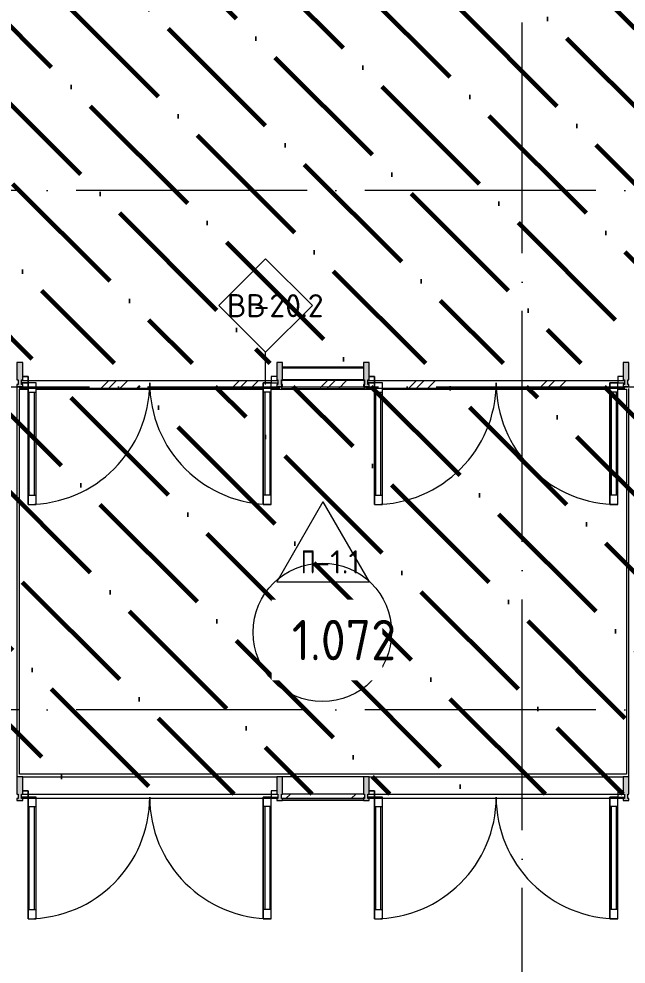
# Model space of a CAD drawing. Header units: millimetres. Extents: x -68946 to 288321, y -402657 to 324925.
# Drawn here: x 138630 to 143888, y 10921 to 19112 of the extents above; entities that cross this region are included whole.
import ezdxf

# ---------------------------------------------------------------- set-up
doc = ezdxf.new("R2010")
doc.units = ezdxf.units.MM
doc.linetypes.add('ADSK_Линия сетки', pattern=[2500, 2000, -250, 0, -250])
for name, color, linetype, lineweight in [('3.4) ПТ-2.15    4 вып', 200, 'Continuous', 60), ('A-AREA-____-IDEN', 250, 'Continuous', 9), ('A-DETL-GENF-OTLN', 250, 'Continuous', 5), ('A-DOOR-____-OTLN', 250, 'Continuous', 5), ('A-FLOR-____-IDEN', 11, 'Continuous', 9), ('A-GENM-____-OTLN', 250, 'Continuous', 9), ('A-GLAZ-____-MCUT', 250, 'Continuous', 9), ('A-GLAZ-____-OTLN', 250, 'Continuous', 5), ('A-GLAZ-CURT-MCUT', 52, 'Continuous', 9), ('A-GLAZ-CURT-OTLN', 52, 'Continuous', 5), ('A-GLAZ-CWMG-MCUT', 51, 'Continuous', 9), ('A-GLAZ-CWMG-OTLN', 51, 'Continuous', 5), ('A-WALL-____-IDEN', 250, 'Continuous', 9), ('S-GRID-____-OTLN', 250, 'Continuous', 9)]:
    doc.layers.add(name, color=color, linetype=linetype, lineweight=lineweight)
doc.styles.add('ISOCPEUR_1', font='isocpeur.ttf', dxfattribs={"width": 0.9, "height": 250})
doc.styles.add('ISOCPEUR_2', font='isocpeur.ttf', dxfattribs={"height": 160})

# ---------------------------------------------------------------- blocks, each defined once
blk = doc.blocks.new('Прямоугольный импост - Импост структурный с накладкой - 170мм-37174490-АР1_Маркировочный план 1 этажа С2и3')
at = {"layer": 'A-GLAZ-CWMG-OTLN'}
for p, q in [((128625, 16098), (129325, 16098)), ((128625, 15985), (129325, 15985))]:
    blk.add_line(p, q, dxfattribs=at)
blk = doc.blocks.new('PNS_Панель прямоугольная - Нр_Металл - 40мм-36089714-АР1_Маркировочный план 1 этажа С2и3')
at = {"layer": 'A-GLAZ-____-OTLN'}
for p, q in [((-1100, 0), (1100, 0)), ((-1100, 0), (1100, 0)), ((1100, -40), (-1100, -40))]:
    blk.add_line(p, q, dxfattribs=at)
blk = doc.blocks.new('Дверь_Витражная_СКБ_2Ст - ДВН_ДАО_Главный вход-36089722-АР1_Маркировочный план 1 этажа С2и3')
at = {"layer": 'A-DETL-GENF-OTLN', "lineweight": 5}
for p, q in [((-1053, 1040.5), (-983, 1040.5)), ((-1053, 1040.5), (-1053, -12.5)), ((-983, 1040.5), (-1053, 1040.5)), ((-1053, 1040.5), (-1053, -12.5)), ((-983, 1040.5), (-983, -12.5)), ((-983, -12.5), (-983, 1040.5)), ((1053, 1040.5), (983, 1040.5)), ((983, 1040.5), (983, -12.5)), ((1053, 1040.5), (983, 1040.5)), ((983, 1040.5), (983, -12.5)), ((1053, 1040.5), (1053, -12.5)), ((1053, -12.5), (1053, 1040.5)), ((-1053, 960.5), (-983, 960.5)), ((-1043, 960.5), (-1043, 67.5)), ((-999, 960.5), (-999, 67.5)), ((1053, 960.5), (983, 960.5)), ((999, 960.5), (999, 67.5)), ((1043, 960.5), (1043, 67.5)), ((-1053, 67.5), (-983, 67.5)), ((1053, 67.5), (983, 67.5)), ((-1053, -12.5), (-1110, -12.5)), ((-1053, -12.5), (-1110, -12.5)), ((-1100, -67.5), (-1053, -67.5)), ((-1100, -67.5), (-1053, -67.5)), ((-983, -12.5), (-1053, -12.5)), ((-1053, -12.5), (-983, -12.5)), ((-1053, -67.5), (-1053, -12.5)), ((-1053, -67.5), (-1053, -12.5)), ((983, -12.5), (1053, -12.5)), ((983, -12.5), (1053, -12.5)), ((1053, -67.5), (1053, -12.5)), ((1053, -12.5), (1110, -12.5)), ((1053, -12.5), (1053, -67.5)), ((1110, -12.5), (1053, -12.5)), ((1100, -67.5), (1053, -67.5)), ((1053, -67.5), (1100, -67.5))]:
    blk.add_line(p, q, dxfattribs=at)
at = {"layer": 'A-DOOR-____-OTLN'}
for p, q in [((-1053, 1040.5), (-1053, -12.5)), ((1053, 1040.5), (1053, -12.5))]:
    blk.add_line(p, q, dxfattribs=at)
for centre, start, end in [((-1053, -12.5), 360, 90), ((1053, -12.5), 90, 180)]:
    blk.add_arc(centre, 1053, start, end, dxfattribs=at)
blk = doc.blocks.new('PNS_Панель прямоугольная3 - Нр_Стекло - 40мм 2-36089407-АР1_Маркировочный план 1 этажа С2и3')
at = {"layer": 'A-GLAZ-____-OTLN'}
h = blk.add_hatch(dxfattribs=at)
h.set_pattern_fill('FP_109', color=256, style=0, pattern_type=2)
h.set_pattern_definition([(225, (129075, 12255), (282.8427, -282.8427), [200, -600]), (225, (129275, 12355), (282.8427, -282.8427), [600, -200]), (225, (128875, 12455), (282.8427, -282.8427), [200, -600])])
h.paths.add_polyline_path([(-50, 0), (-360, 0), (-360, -40), (360, -40), (360, 0), (350, 0)])
at = {"layer": 'A-GLAZ-____-MCUT', "lineweight": 5}
for p, q in [((350, 0), (-350, 0)), ((-350, -40), (350, -40))]:
    blk.add_line(p, q, dxfattribs=at)
at = {"layer": 'A-GLAZ-____-OTLN'}
blk.add_line((-360, 0), (360, 0), dxfattribs=at)
blk = doc.blocks.new('Прямоугольный импост - Импост структурный с накладкой - 190мм-36089257-АР1_Маркировочный план 1 этажа С2и3')
at = {"layer": 'A-GLAZ-CWMG-OTLN'}
blk.add_hatch(color=50, dxfattribs=at).paths.add_polyline_path([(15, -17), (-25, -17), (-25, 0), (-15, 0), (-15, 40), (-25, 40), (-25, 190), (25, 190), (25, 40), (15, 40), (15, 0), (25, 0), (25, -17)])
at = {"layer": 'A-GLAZ-CWMG-MCUT', "lineweight": 5}
for p, q in [((-25, 40), (-25, 190)), ((-25, 190), (25, 190)), ((25, 190), (25, 40)), ((-15, 40), (-25, 40)), ((-25, -17), (-25, 0)), ((-25, 0), (-15, 0)), ((-15, 0), (-15, 40)), ((15, 40), (15, 0)), ((25, 40), (15, 40)), ((15, 0), (25, 0)), ((25, 0), (25, -17)), ((25, -17), (-25, -17))]:
    blk.add_line(p, q, dxfattribs=at)
blk = doc.blocks.new('Прямоугольный импост - Импост структурный с накладкой - 190мм-36088555-АР1_Маркировочный план 1 этажа С2и3')
at = {"layer": 'A-GLAZ-CWMG-OTLN'}
for p, q in [((129325, 12545), (128625, 12545)), ((129325, 12338), (128625, 12338))]:
    blk.add_line(p, q, dxfattribs=at)
blk = doc.blocks.new('Дверь_Витражная_СКБ_2Ст - ДВН_ДАО_Главный вход-37174373-АР1_Маркировочный план 1 этажа С2и3')
at = {"layer": 'A-DETL-GENF-OTLN', "lineweight": 5}
for p, q in [((-1053, 1040.5), (-983, 1040.5)), ((-1053, 1040.5), (-1053, -12.5)), ((-983, 1040.5), (-1053, 1040.5)), ((-1053, 1040.5), (-1053, -12.5)), ((-983, 1040.5), (-983, -12.5)), ((-983, -12.5), (-983, 1040.5)), ((1053, 1040.5), (983, 1040.5)), ((983, 1040.5), (983, -12.5)), ((1053, 1040.5), (983, 1040.5)), ((983, 1040.5), (983, -12.5)), ((1053, 1040.5), (1053, -12.5)), ((1053, -12.5), (1053, 1040.5)), ((-1053, 960.5), (-983, 960.5)), ((-1043, 960.5), (-1043, 67.5)), ((-999, 960.5), (-999, 67.5)), ((1053, 960.5), (983, 960.5)), ((999, 960.5), (999, 67.5)), ((1043, 960.5), (1043, 67.5)), ((-1053, 67.5), (-983, 67.5)), ((1053, 67.5), (983, 67.5)), ((-1053, -12.5), (-1110, -12.5)), ((-1053, -12.5), (-1110, -12.5)), ((-1100, -67.5), (-1053, -67.5)), ((-1100, -67.5), (-1053, -67.5)), ((-983, -12.5), (-1053, -12.5)), ((-1053, -12.5), (-983, -12.5)), ((-1053, -67.5), (-1053, -12.5)), ((-1053, -67.5), (-1053, -12.5)), ((983, -12.5), (1053, -12.5)), ((983, -12.5), (1053, -12.5)), ((1053, -67.5), (1053, -12.5)), ((1053, -12.5), (1110, -12.5)), ((1053, -12.5), (1053, -67.5)), ((1110, -12.5), (1053, -12.5)), ((1100, -67.5), (1053, -67.5)), ((1053, -67.5), (1100, -67.5))]:
    blk.add_line(p, q, dxfattribs=at)
at = {"layer": 'A-DOOR-____-OTLN'}
for p, q in [((-1053, 1040.5), (-1053, -12.5)), ((1053, 1040.5), (1053, -12.5))]:
    blk.add_line(p, q, dxfattribs=at)
for centre, start, end in [((-1053, -12.5), 360, 90), ((1053, -12.5), 90, 180)]:
    blk.add_arc(centre, 1053, start, end, dxfattribs=at)
blk = doc.blocks.new('Прямоугольный импост - Импост структурный с накладкой - 190мм-37087415-АР1_Маркировочный план 1 этажа С2и3')
at = {"layer": 'A-GLAZ-CWMG-OTLN'}
blk.add_hatch(color=50, dxfattribs=at).paths.add_polyline_path([(-25, -17), (-25, 0), (-15, 0), (-15, 40), (-25, 40), (-25, 190), (25, 190), (25, 40), (15, 40), (15, -17), (-15, -17)])
at = {"layer": 'A-GLAZ-CWMG-MCUT', "lineweight": 5}
for p, q in [((-25, 40), (-25, 190)), ((-25, 190), (25, 190)), ((25, 190), (25, 40)), ((-15, 40), (-25, 40)), ((-25, -17), (-25, 0)), ((-25, 0), (-15, 0)), ((-15, 0), (-15, 40)), ((15, 40), (15, 0)), ((25, 40), (15, 40)), ((15, 0), (25, 0)), ((25, 0), (25, -17)), ((25, -17), (-25, -17))]:
    blk.add_line(p, q, dxfattribs=at)
blk = doc.blocks.new('Прямоугольный импост - Импост структурный с накладкой - 190мм-37087416-АР1_Маркировочный план 1 этажа С2и3')
at = {"layer": 'A-GLAZ-CWMG-OTLN'}
blk.add_hatch(color=50, dxfattribs=at).paths.add_polyline_path([(0, -17), (-15, -16.9), (-15, 40), (-25, 40), (-25, 190), (25, 190), (25, 40), (15, 40), (15, 0), (25, 0), (25, -17), (15, -17)])
at = {"layer": 'A-GLAZ-CWMG-MCUT', "lineweight": 5}
for p, q in [((-25, 40), (-25, 190)), ((-25, 190), (25, 190)), ((25, 190), (25, 40)), ((-15, 40), (-25, 40)), ((-25, -17), (-25, 0)), ((-25, 0), (-15, 0)), ((-15, 0), (-15, 40)), ((15, 40), (15, 0)), ((25, 40), (15, 40)), ((15, 0), (25, 0)), ((25, 0), (25, -17)), ((25, -17), (-25, -17))]:
    blk.add_line(p, q, dxfattribs=at)
blk = doc.blocks.new('Прямоугольный импост - Импост структурный с накладкой - 190мм-37087417-АР1_Маркировочный план 1 этажа С2и3')
at = {"layer": 'A-GLAZ-CWMG-OTLN'}
blk.add_hatch(color=50, dxfattribs=at).paths.add_polyline_path([(-15, -17), (-15, 40), (-25, 40), (-25, 190), (25, 190), (25, 40), (15, 40), (15, 0), (25, 0), (25, -17), (-11.2, -17)])
at = {"layer": 'A-GLAZ-CWMG-MCUT', "lineweight": 5}
for p, q in [((-25, 40), (-25, 190)), ((-25, 190), (25, 190)), ((25, 190), (25, 40)), ((-15, 40), (-25, 40)), ((-25, -17), (-25, 0)), ((-25, 0), (-15, 0)), ((-15, 0), (-15, 40)), ((15, 40), (15, 0)), ((25, 40), (15, 40)), ((15, 0), (25, 0)), ((25, 0), (25, -17)), ((25, -17), (-25, -17))]:
    blk.add_line(p, q, dxfattribs=at)
blk = doc.blocks.new('Прямоугольный импост - Импост структурный с накладкой - 160мм-37174491-АР1_Маркировочный план 1 этажа С2и3')
at = {"layer": 'A-GLAZ-CWMG-OTLN'}
for p, q in [((129325, 16085), (128625, 16085)), ((128625, 15980), (128625, 15985)), ((129325, 15985), (128625, 15985)), ((129325, 15985), (129325, 15980))]:
    blk.add_line(p, q, dxfattribs=at)
blk = doc.blocks.new('Системная панель - Стекло - 70мм-37174494-АР1_Маркировочный план 1 этажа С2и3')
at = {"layer": 'A-GLAZ-CURT-OTLN'}
h = blk.add_hatch(dxfattribs=at)
h.set_pattern_fill('FP_153', color=256, style=0, pattern_type=2)
h.set_pattern_definition([(225, (130567.5, 15845), (282.8427, -282.8427), [200, -600]), (225, (130767.5, 15945), (282.8427, -282.8427), [600, -200]), (225, (130367.5, 16045), (282.8427, -282.8427), [200, -600])])
h.paths.add_polyline_path([(-607.9, 35), (-1117.5, 35), (-1117.5, 17), (-1107.5, 17), (-1107.5, 0), (-1117.5, 0), (-1117.5, -35), (1102.5, -35), (1102.5, 0), (1092.5, 0), (1092.5, 17), (1117.5, 17), (1117.5, 35), (75.6, 35)])
for p, q in [((-1117.5, 35), (1117.5, 35)), ((-1117.5, 35), (-1117.5, 17)), ((1117.5, 35), (1117.5, 17)), ((1102.5, -35), (-1117.5, -35))]:
    blk.add_line(p, q, dxfattribs=at)
blk = doc.blocks.new('Системная панель - Стекло - 70мм-37174426-АР1_Маркировочный план 1 этажа С2и3')
at = {"layer": 'A-GLAZ-CURT-OTLN'}
h = blk.add_hatch(dxfattribs=at)
h.set_pattern_fill('FP_154', color=256, style=0, pattern_type=2)
h.set_pattern_definition([(225, (127575, 15845), (282.8427, -282.8427), [200, -600]), (225, (127775, 15945), (282.8427, -282.8427), [600, -200]), (225, (127375, 16045), (282.8427, -282.8427), [200, -600])])
h.paths.add_polyline_path([(-183, 35), (-1125, 35), (-1125, 17), (-1100, 17), (-1100, 0), (-1110, 0), (-1110, -35), (1110, -35), (1110, 0), (1100, 0), (1100, 17), (1125, 17), (1125, 35)])
for p, q in [((-1125, 35), (1125, 35)), ((-1125, 35), (-1125, 17)), ((1125, 35), (1125, 17)), ((1110, -35), (-1110, -35))]:
    blk.add_line(p, q, dxfattribs=at)
blk = doc.blocks.new('Системная панель - Стекло - 70мм-37174503-АР1_Маркировочный план 1 этажа С2и3')
at = {"layer": 'A-GLAZ-CURT-OTLN'}
h = blk.add_hatch(dxfattribs=at)
h.set_pattern_fill('FP_156', color=256, style=0, pattern_type=2)
h.set_pattern_definition([(225, (129075, 15845), (282.8427, -282.8427), [200, -600]), (225, (129275, 15945), (282.8427, -282.8427), [600, -200]), (225, (128875, 16045), (282.8427, -282.8427), [200, -600])])
h.paths.add_polyline_path([(360, 35), (-360, 35), (-360, -35), (360, -35), (360, 29.5)])
at = {"layer": 'A-GLAZ-CURT-MCUT', "lineweight": 5}
for p, q in [((360, 35), (-360, 35)), ((-360, 35), (-360, -35)), ((360, -35), (360, 35)), ((-360, -35), (360, -35))]:
    blk.add_line(p, q, dxfattribs=at)
blk = doc.blocks.new('ASML_АР_Решетка вентиляционная встроенная - ГР-4_3380х5300-42053081-АР1_Маркировочный план 1 этажа С2и3')
at = {"layer": 'A-GENM-____-OTLN', "lineweight": 5}
for p, q in [((-2650, 1690), (-2650, -1675)), ((-2628, 1668), (2628, 1668)), ((-2628, -1668), (-2628, 1668)), ((-400, 1690), (-2600, 1690)), ((2600, 1690), (400, 1690)), ((2628, 1668), (2628, -1668)), ((2650, -1690), (2650, 1690)), ((-2640, -1690), (-2610, -1690)), ((-2553, -1668), (-2628, -1668)), ((-517, -1668), (-2483, -1668)), ((447, -1668), (-447, -1668)), ((-375, -1690), (-360, -1690)), ((360, -1690), (375, -1690)), ((2483, -1668), (517, -1668)), ((2628, -1668), (2553, -1668)), ((2625, -1690), (2650, -1690))]:
    blk.add_line(p, q, dxfattribs=at)
blk = doc.blocks.new('AAR_СКБ_Марка_Помещения_мал - Номер-28977439-АР1_Маркировочный план 1 этажа С2и3')
at = {"layer": 'A-AREA-____-IDEN'}
blk.add_circle((-0.028, 0), 3, dxfattribs=at)
blk = doc.blocks.new('ADSK_Марка_Стена - Экземпляр_ADSK_Позиция-30564885-АР1_Маркировочный план 1 этажа С2и3')
at = {"layer": 'A-WALL-____-IDEN'}
for p, q in [((-0.156, 4.37), (-4.213, 0.312)), ((3.901, 0.312), (-0.156, 4.37)), ((-4.213, 0.312), (-0.156, -3.745)), ((-0.156, -3.745), (3.901, 0.312))]:
    blk.add_line(p, q, dxfattribs=at)
blk = doc.blocks.new('AAR_СКБ_Марка_Перекрытия - Марка пола-17325028-АР1_Маркировочный план 1 этажа С2и3')
at = {"layer": 'A-FLOR-____-IDEN'}
for p, q in [((0, 6.932), (-4.002, 0)), ((0, 6.932), (4.002, 0)), ((-4.002, 0), (4.002, 0))]:
    blk.add_line(p, q, dxfattribs=at)

msp = doc.modelspace()

# ---------------------------------------------------------------- hatches: boundary and pattern name
at = {"layer": '3.4) ПТ-2.15    4 вып'}
h = msp.add_hatch(dxfattribs=at)
h.set_pattern_fill('ANSI36', color=256, scale=150, angle=90)
h.paths.add_polyline_path([(148787.9138, 28125), (131162.8919, 28125), (131162.8919, 24345.0004), (133487.8919, 24345.0004), (133487.8919, 10424.9994), (137337.8919, 10424.9994), (137337.8919, 16124.9994), (144587.9138, 16124.9994), (144587.9138, 23025), (148787.9138, 23025), (148787.9138, 24345.0004)])
h.paths.add_polyline_path([(137337.8919, 22824.9994), (137737.8919, 22824.9994), (137737.8919, 22424.9994), (137337.8919, 22424.9994)], flags=16)
h = msp.add_hatch(dxfattribs=at)
h.set_pattern_fill('ANSI36', color=256, scale=150, angle=90)
h.paths.add_polyline_path([(144787.9138, 15924.9994), (137737.8919, 15924.9994), (137737.8919, 12395), (144787.9138, 12395)])

# ---------------------------------------------------------------- linework, layer by layer
at = {"layer": 'A-WALL-____-IDEN', "color": 18, "true_color": 0x000000}
msp.add_line((140766.0658, 15944.9994), (140766.0658, 16223.1285), dxfattribs=at)
at = {"layer": 'S-GRID-____-OTLN', "color": 18, "linetype": 'ADSK_Линия сетки', "true_color": 0x000000}
for p, q in [((142987.9138, -2919.5356), (142987.9138, 61063.6538)), ((168626.8279, 17625), (111607.9138, 17625)), ((77240.3519, 15925), (168626.8279, 15925)), ((168626.8279, 13125), (111607.9138, 13125))]:
    msp.add_line(p, q, dxfattribs=at)

# ---------------------------------------------------------------- block references
at = {"layer": 'A-AREA-____-IDEN', "color": 18, "true_color": 0x000000, "xscale": 200, "yscale": 200, "zscale": 99.99999999999993}
msp.add_blockref('AAR_СКБ_Марка_Помещения_мал - Номер-28977439-АР1_Маркировочный план 1 этажа С2и3', (141263.314, 13796.9095), dxfattribs=at)
at = {"layer": 'A-DOOR-____-OTLN', "color": 18, "true_color": 0x000000, "rotation": 180}
for name, p in [('Дверь_Витражная_СКБ_2Ст - ДВН_ДАО_Главный вход-37174373-АР1_Маркировочный план 1 этажа С2и3', (139762.9138, 15944.9994)), ('Дверь_Витражная_СКБ_2Ст - ДВН_ДАО_Главный вход-37174373-АР1_Маркировочный план 1 этажа С2и3', (142762.9138, 15944.9994)), ('Дверь_Витражная_СКБ_2Ст - ДВН_ДАО_Главный вход-36089722-АР1_Маркировочный план 1 этажа С2и3', (139762.9138, 12355)), ('Дверь_Витражная_СКБ_2Ст - ДВН_ДАО_Главный вход-36089722-АР1_Маркировочный план 1 этажа С2и3', (142762.9138, 12355))]:
    msp.add_blockref(name, p, dxfattribs=at)
at = {"layer": 'A-FLOR-____-IDEN', "color": 18, "true_color": 0x000000, "xscale": 99.99999999999993, "yscale": 99.99999999999993, "zscale": 99.99999999999993}
msp.add_blockref('AAR_СКБ_Марка_Перекрытия - Марка пола-17325028-АР1_Маркировочный план 1 этажа С2и3', (141262.9138, 14235), dxfattribs=at)
at = {"layer": 'A-GENM-____-OTLN', "color": 18, "lineweight": 5, "true_color": 0x000000, "rotation": 180}
msp.add_blockref('ASML_АР_Решетка вентиляционная встроенная - ГР-4_3380х5300-42053081-АР1_Маркировочный план 1 этажа С2и3', (141262.9138, 14235), dxfattribs=at)
at = {"layer": 'A-GLAZ-____-MCUT', "color": 18, "lineweight": 5, "true_color": 0x000000, "rotation": 180}
msp.add_blockref('PNS_Панель прямоугольная3 - Нр_Стекло - 40мм 2-36089407-АР1_Маркировочный план 1 этажа С2и3', (141262.9138, 12355), dxfattribs=at)
at = {"layer": 'A-GLAZ-CURT-OTLN', "color": 18, "true_color": 0x000000, "rotation": 180}
for name, p in [('Системная панель - Стекло - 70мм-37174426-АР1_Маркировочный план 1 этажа С2и3', (139762.9138, 15944.9994)), ('Системная панель - Стекло - 70мм-37174503-АР1_Маркировочный план 1 этажа С2и3', (141262.9138, 15944.9994)), ('Системная панель - Стекло - 70мм-37174494-АР1_Маркировочный план 1 этажа С2и3', (142755.4138, 15944.9994)), ('PNS_Панель прямоугольная - Нр_Металл - 40мм-36089714-АР1_Маркировочный план 1 этажа С2и3', (139762.9138, 12355)), ('PNS_Панель прямоугольная - Нр_Металл - 40мм-36089714-АР1_Маркировочный план 1 этажа С2и3', (142762.9138, 12355))]:
    msp.add_blockref(name, p, dxfattribs=at)
at = {"layer": 'A-GLAZ-CWMG-OTLN', "color": 18, "true_color": 0x000000, "extrusion": (0, 0, -1)}
for name, p in [('Прямоугольный импост - Импост структурный с накладкой - 190мм-37087416-АР1_Маркировочный план 1 этажа С2и3', (-138637.9138, 15944.9994)), ('Прямоугольный импост - Импост структурный с накладкой - 190мм-37087416-АР1_Маркировочный план 1 этажа С2и3', (-140887.9138, 15944.9994)), ('Прямоугольный импост - Импост структурный с накладкой - 190мм-37087415-АР1_Маркировочный план 1 этажа С2и3', (-141637.9138, 15944.9994)), ('Прямоугольный импост - Импост структурный с накладкой - 190мм-37087417-АР1_Маркировочный план 1 этажа С2и3', (-143887.9138, 15944.9994)), ('Прямоугольный импост - Импост структурный с накладкой - 190мм-36089257-АР1_Маркировочный план 1 этажа С2и3', (-138637.9138, 12355)), ('Прямоугольный импост - Импост структурный с накладкой - 190мм-36089257-АР1_Маркировочный план 1 этажа С2и3', (-140887.9138, 12355)), ('Прямоугольный импост - Импост структурный с накладкой - 190мм-36089257-АР1_Маркировочный план 1 этажа С2и3', (-141637.9138, 12355)), ('Прямоугольный импост - Импост структурный с накладкой - 190мм-36089257-АР1_Маркировочный план 1 этажа С2и3', (-143887.9138, 12355))]:
    msp.add_blockref(name, p, dxfattribs=at)
at = {"layer": 'A-GLAZ-CWMG-OTLN', "color": 18, "true_color": 0x000000}
for name in ['Прямоугольный импост - Импост структурный с накладкой - 170мм-37174490-АР1_Маркировочный план 1 этажа С2и3', 'Прямоугольный импост - Импост структурный с накладкой - 160мм-37174491-АР1_Маркировочный план 1 этажа С2и3', 'Прямоугольный импост - Импост структурный с накладкой - 190мм-36088555-АР1_Маркировочный план 1 этажа С2и3']:
    msp.add_blockref(name, (12287.9138, -0.0006), dxfattribs=at)
at = {"layer": 'A-WALL-____-IDEN', "color": 18, "true_color": 0x000000, "xscale": 99.99999999999993, "yscale": 99.99999999999993, "zscale": 99.99999999999993}
msp.add_blockref('ADSK_Марка_Стена - Экземпляр_ADSK_Позиция-30564885-АР1_Маркировочный план 1 этажа С2и3', (140781.6908, 16597.5954), dxfattribs=at)

# ---------------------------------------------------------------- texts
at = {"layer": 'A-FLOR-____-IDEN', "color": 18, "true_color": 0x000000, "char_height": 200, "attachment_point": 1, "style": 'ISOCPEUR_2'}
for s, insert, width in [('\\fISOCPEUR|b0|i0|c204|p34|;\\W.7;П', (141073.7789, 14506.3858), 140.295312), ('-1.1', (141189.5341, 14506.3858), 342.320562)]:
    msp.add_mtext(s, dxfattribs=dict(at, insert=insert, width=width))
at = {"layer": 'A-WALL-____-IDEN', "color": 18, "true_color": 0x000000, "char_height": 200, "attachment_point": 1, "style": 'ISOCPEUR_2'}
for s, insert, width in [('ВВ', (140431.56, 16727.264), 280.590625), ('-20.2', (140663.0704, 16727.264), 544.345812)]:
    msp.add_mtext(s, dxfattribs=dict(at, insert=insert, width=width))

# ---------------------------------------------------------------- next in the draw order: texts
at = {"layer": 'A-AREA-____-IDEN', "color": 18, "true_color": 0x000000, "insert": (140993.8137, 13904.395), "char_height": 350, "width": 609.2825, "attachment_point": 1, "style": 'ISOCPEUR_1', "bg_fill": 3, "box_fill_scale": 1.5, "bg_fill_color": 256, "bg_fill_transparency": 0}
msp.add_mtext('1.072', dxfattribs=at)

doc.saveas('drawing.dxf')
